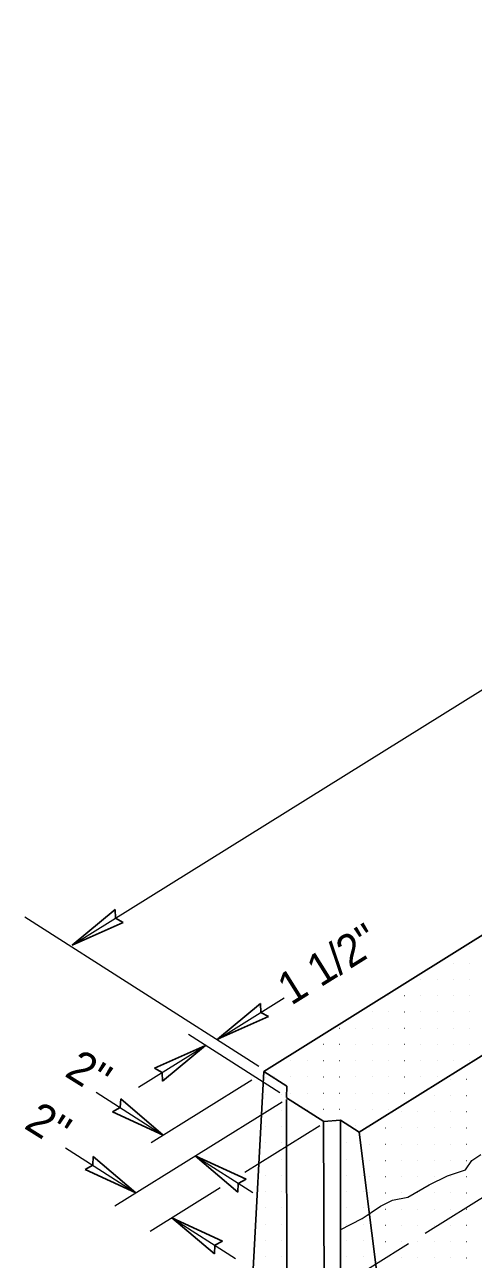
# Model space of a CAD drawing. Extents: x 1377 to 5086, y 253 to 2921.
# Drawn here: x 3079.2 to 3244.7, y 1838.4 to 2294.4 of the extents above; entities that cross this region are included whole.
import ezdxf

# ---------------------------------------------------------------- set-up
doc = ezdxf.new("R2010")
doc.units = 0
doc.header["$LTSCALE"] = 4.8
doc.linetypes.add('LONG_DASHED', pattern=[7.5, 6, -1.5])
doc.layers.add('1', color=7, linetype='Continuous', lineweight=13)

msp = doc.modelspace()

# ---------------------------------------------------------------- linework, layer by layer
at = {"layer": '1'}
for p, q in [((3096.666, 1954.42), (3641.963, 2294.403)), ((3079.276, 1964.85), (3165.596, 1909.807)), ((3243.441, 1953.829), (3243.471, 1953.829)), ((3237.411, 1947.829), (3237.441, 1947.829)), ((3237.441, 1947.829), (3237.471, 1947.829)), ((3243.441, 1947.829), (3243.471, 1947.829)), ((3225.411, 1941.829), (3225.441, 1941.829)), ((3231.411, 1941.829), (3231.441, 1941.829)), ((3237.411, 1941.829), (3237.441, 1941.829)), ((3237.441, 1941.829), (3237.471, 1941.829)), ((3243.441, 1941.829), (3243.471, 1941.829)), ((3150.312, 1919.638), (3174.996, 1935.028)), ((3213.411, 1935.829), (3213.441, 1935.829)), ((3219.411, 1935.829), (3219.441, 1935.829)), ((3225.411, 1935.829), (3225.441, 1935.829)), ((3231.411, 1935.829), (3231.441, 1935.829)), ((3237.411, 1935.829), (3237.441, 1935.829)), ((3237.441, 1935.829), (3237.471, 1935.829)), ((3243.441, 1935.829), (3243.471, 1935.829)), ((3207.411, 1929.829), (3207.441, 1929.829)), ((3213.411, 1929.829), (3213.441, 1929.829)), ((3219.411, 1929.829), (3219.441, 1929.829)), ((3225.411, 1929.829), (3225.441, 1929.829)), ((3231.411, 1929.829), (3231.441, 1929.829)), ((3237.411, 1929.829), (3237.441, 1929.829)), ((3237.441, 1929.829), (3237.471, 1929.829)), ((3243.441, 1929.829), (3243.471, 1929.829)), ((3139.609, 1921.559), (3173.363, 1900.035)), ((3195.381, 1923.829), (3195.411, 1923.829)), ((3195.411, 1923.829), (3195.441, 1923.829)), ((3201.411, 1923.829), (3201.441, 1923.829)), ((3207.411, 1923.829), (3207.441, 1923.829)), ((3213.411, 1923.829), (3213.441, 1923.829)), ((3219.411, 1923.829), (3219.441, 1923.829)), ((3225.411, 1923.829), (3225.441, 1923.829)), ((3231.411, 1923.829), (3231.441, 1923.829)), ((3237.411, 1923.829), (3237.441, 1923.829)), ((3237.441, 1923.829), (3237.471, 1923.829)), ((3243.441, 1923.829), (3243.471, 1923.829)), ((3121.213, 1902.002), (3145.898, 1917.392)), ((3189.381, 1917.829), (3189.411, 1917.829)), ((3195.381, 1917.829), (3195.411, 1917.829)), ((3195.411, 1917.829), (3195.441, 1917.829)), ((3201.411, 1917.829), (3201.441, 1917.829)), ((3207.411, 1917.829), (3207.441, 1917.829)), ((3213.411, 1917.829), (3213.441, 1917.829)), ((3219.411, 1917.829), (3219.441, 1917.829)), ((3225.411, 1917.829), (3225.441, 1917.829)), ((3231.411, 1917.829), (3231.441, 1917.829)), ((3237.411, 1917.829), (3237.441, 1917.829)), ((3237.441, 1917.829), (3237.471, 1917.829)), ((3243.441, 1917.829), (3243.471, 1917.829)), ((3177.381, 1911.829), (3177.411, 1911.829)), ((3183.381, 1911.829), (3183.411, 1911.829)), ((3189.381, 1911.829), (3189.411, 1911.829)), ((3195.381, 1911.829), (3195.411, 1911.829)), ((3195.411, 1911.829), (3195.441, 1911.829)), ((3201.411, 1911.829), (3201.441, 1911.829)), ((3207.411, 1911.829), (3207.441, 1911.829)), ((3213.411, 1911.829), (3213.441, 1911.829)), ((3219.411, 1911.829), (3219.441, 1911.829)), ((3225.411, 1911.829), (3225.441, 1911.829)), ((3231.411, 1911.829), (3231.441, 1911.829)), ((3237.411, 1911.829), (3237.441, 1911.829)), ((3237.441, 1911.829), (3237.471, 1911.829)), ((3243.441, 1911.829), (3243.471, 1911.829)), ((3125.923, 1881.563), (3162.97, 1904.662)), ((3168.05, 1905.435), (3168.08, 1905.435)), ((3171.381, 1905.829), (3171.411, 1905.829)), ((3177.381, 1905.829), (3177.411, 1905.829)), ((3183.381, 1905.829), (3183.411, 1905.829)), ((3189.381, 1905.829), (3189.411, 1905.829)), ((3195.381, 1905.829), (3195.411, 1905.829)), ((3195.411, 1905.829), (3195.441, 1905.829)), ((3201.411, 1905.829), (3201.441, 1905.829)), ((3207.411, 1905.829), (3207.441, 1905.829)), ((3213.411, 1905.829), (3213.441, 1905.829)), ((3219.411, 1905.829), (3219.441, 1905.829)), ((3225.411, 1905.829), (3225.441, 1905.829)), ((3231.411, 1905.829), (3231.441, 1905.829)), ((3236.273, 1904.961), (3236.303, 1904.961)), ((3242.273, 1904.961), (3242.303, 1904.961)), ((3242.303, 1904.961), (3242.333, 1904.961)), ((3105.503, 1900.137), (3130.344, 1884.296)), ((3168.05, 1899.435), (3168.08, 1899.435)), ((3174.05, 1899.435), (3174.08, 1899.435)), ((3177.381, 1899.829), (3177.411, 1899.829)), ((3183.381, 1899.829), (3183.411, 1899.829)), ((3189.381, 1899.829), (3189.411, 1899.829)), ((3195.381, 1899.829), (3195.411, 1899.829)), ((3195.411, 1899.829), (3195.441, 1899.829)), ((3201.411, 1899.829), (3201.441, 1899.829)), ((3207.411, 1899.829), (3207.441, 1899.829)), ((3213.411, 1899.829), (3213.441, 1899.829)), ((3219.411, 1899.829), (3219.441, 1899.829)), ((3225.411, 1899.829), (3225.441, 1899.829)), ((3230.273, 1898.961), (3230.303, 1898.961)), ((3236.273, 1898.961), (3236.303, 1898.961)), ((3242.273, 1898.961), (3242.303, 1898.961)), ((3242.303, 1898.961), (3242.333, 1898.961)), ((3112.406, 1858.115), (3174.161, 1896.618)), ((3168.05, 1893.435), (3168.08, 1893.435)), ((3174.05, 1893.435), (3174.08, 1893.435)), ((3183.381, 1893.829), (3183.411, 1893.829)), ((3189.381, 1893.829), (3189.411, 1893.829)), ((3195.381, 1893.829), (3195.411, 1893.829)), ((3195.411, 1893.829), (3195.441, 1893.829)), ((3201.411, 1893.829), (3201.441, 1893.829)), ((3207.411, 1893.829), (3207.441, 1893.829)), ((3213.411, 1893.829), (3213.441, 1893.829)), ((3218.273, 1892.961), (3218.303, 1892.961)), ((3224.273, 1892.961), (3224.303, 1892.961)), ((3230.273, 1892.961), (3230.303, 1892.961)), ((3236.273, 1892.961), (3236.303, 1892.961)), ((3242.273, 1892.961), (3242.303, 1892.961)), ((3242.303, 1892.961), (3242.333, 1892.961)), ((3160.418, 1870.583), (3188.151, 1887.875)), ((3201.411, 1887.829), (3201.441, 1887.829)), ((3168.05, 1887.435), (3168.08, 1887.435)), ((3174.05, 1887.435), (3174.08, 1887.435)), ((3206.273, 1886.961), (3206.303, 1886.961)), ((3212.273, 1886.961), (3212.303, 1886.961)), ((3218.273, 1886.961), (3218.303, 1886.961)), ((3224.273, 1886.961), (3224.303, 1886.961)), ((3230.273, 1886.961), (3230.303, 1886.961)), ((3236.273, 1886.961), (3236.303, 1886.961)), ((3242.273, 1886.961), (3242.303, 1886.961)), ((3242.303, 1886.961), (3242.333, 1886.961)), ((3094.243, 1879.527), (3120.2, 1862.975)), ((3168.05, 1881.435), (3168.08, 1881.435)), ((3174.05, 1881.435), (3174.08, 1881.435)), ((3198.08, 1881.435), (3198.11, 1881.435)), ((3206.273, 1880.961), (3206.303, 1880.961)), ((3212.273, 1880.961), (3212.303, 1880.961)), ((3218.273, 1880.961), (3218.303, 1880.961)), ((3224.273, 1880.961), (3224.303, 1880.961)), ((3230.273, 1880.961), (3230.303, 1880.961)), ((3236.273, 1880.961), (3236.303, 1880.961)), ((3242.273, 1880.961), (3242.303, 1880.961)), ((3242.303, 1880.961), (3242.333, 1880.961)), ((3142.106, 1876.633), (3163.383, 1863.066)), ((3168.05, 1875.435), (3168.08, 1875.435)), ((3174.05, 1875.435), (3174.08, 1875.435)), ((3198.08, 1875.435), (3198.11, 1875.435)), ((3206.273, 1874.961), (3206.303, 1874.961)), ((3212.273, 1874.961), (3212.303, 1874.961)), ((3218.273, 1874.961), (3218.303, 1874.961)), ((3224.273, 1874.961), (3224.303, 1874.961)), ((3230.273, 1874.961), (3230.303, 1874.961)), ((3236.273, 1874.961), (3236.303, 1874.961)), ((3242.273, 1874.961), (3242.303, 1874.961)), ((3242.303, 1874.961), (3242.333, 1874.961)), ((3168.05, 1869.435), (3168.08, 1869.435)), ((3174.05, 1869.435), (3174.08, 1869.435)), ((3198.08, 1869.435), (3198.11, 1869.435)), ((3204.08, 1869.435), (3204.11, 1869.435)), ((3206.273, 1868.961), (3206.303, 1868.961)), ((3212.273, 1868.961), (3212.303, 1868.961)), ((3218.273, 1868.961), (3218.303, 1868.961)), ((3224.273, 1868.961), (3224.303, 1868.961)), ((3230.273, 1868.961), (3230.303, 1868.961)), ((3236.273, 1868.961), (3236.303, 1868.961)), ((3242.273, 1868.961), (3242.303, 1868.961)), ((3242.303, 1868.961), (3242.333, 1868.961)), ((3125.449, 1848.781), (3151.283, 1864.888)), ((3168.05, 1863.435), (3168.08, 1863.435)), ((3174.05, 1863.435), (3174.08, 1863.435)), ((3198.08, 1863.435), (3198.11, 1863.435)), ((3204.08, 1863.435), (3204.11, 1863.435)), ((3206.273, 1862.961), (3206.303, 1862.961)), ((3212.273, 1862.961), (3212.303, 1862.961)), ((3218.273, 1862.961), (3218.303, 1862.961)), ((3224.273, 1862.961), (3224.303, 1862.961)), ((3230.273, 1862.961), (3230.303, 1862.961)), ((3236.273, 1862.961), (3236.303, 1862.961)), ((3242.273, 1862.961), (3242.303, 1862.961)), ((3242.303, 1862.961), (3242.333, 1862.961)), ((3168.05, 1857.435), (3168.08, 1857.435)), ((3174.05, 1857.435), (3174.08, 1857.435)), ((3198.08, 1857.435), (3198.11, 1857.435)), ((3204.08, 1857.435), (3204.11, 1857.435)), ((3212.273, 1856.961), (3212.303, 1856.961)), ((3218.273, 1856.961), (3218.303, 1856.961)), ((3224.273, 1856.961), (3224.303, 1856.961)), ((3230.273, 1856.961), (3230.303, 1856.961)), ((3236.273, 1856.961), (3236.303, 1856.961)), ((3242.273, 1856.961), (3242.303, 1856.961)), ((3242.303, 1856.961), (3242.333, 1856.961)), ((3133.451, 1853.77), (3157.036, 1838.729)), ((3168.05, 1851.435), (3168.08, 1851.435)), ((3174.05, 1851.435), (3174.08, 1851.435)), ((3198.08, 1851.435), (3198.11, 1851.435)), ((3204.08, 1851.435), (3204.11, 1851.435)), ((3212.273, 1850.961), (3212.303, 1850.961)), ((3218.273, 1850.961), (3218.303, 1850.961)), ((3224.273, 1850.961), (3224.303, 1850.961)), ((3230.273, 1850.961), (3230.303, 1850.961)), ((3236.273, 1850.961), (3236.303, 1850.961)), ((3242.273, 1850.961), (3242.303, 1850.961)), ((3242.303, 1850.961), (3242.333, 1850.961)), ((3168.05, 1845.435), (3168.08, 1845.435)), ((3174.05, 1845.435), (3174.08, 1845.435)), ((3198.08, 1845.435), (3198.11, 1845.435)), ((3204.08, 1845.435), (3204.11, 1845.435)), ((3212.273, 1844.961), (3212.303, 1844.961)), ((3218.273, 1844.961), (3218.303, 1844.961)), ((3224.273, 1844.961), (3224.303, 1844.961)), ((3230.273, 1844.961), (3230.303, 1844.961)), ((3236.273, 1844.961), (3236.303, 1844.961)), ((3242.273, 1844.961), (3242.303, 1844.961)), ((3242.303, 1844.961), (3242.333, 1844.961)), ((3168.05, 1839.435), (3168.08, 1839.435)), ((3174.05, 1839.435), (3174.08, 1839.435)), ((3198.08, 1839.435), (3198.11, 1839.435)), ((3204.08, 1839.435), (3204.11, 1839.435)), ((3212.273, 1838.961), (3212.303, 1838.961)), ((3218.273, 1838.961), (3218.303, 1838.961)), ((3224.273, 1838.961), (3224.303, 1838.961)), ((3230.273, 1838.961), (3230.303, 1838.961)), ((3236.273, 1838.961), (3236.303, 1838.961)), ((3242.273, 1838.961), (3242.303, 1838.961)), ((3242.303, 1838.961), (3242.333, 1838.961))]:
    msp.add_line(p, q, dxfattribs=at)
at = {"layer": '1', "lineweight": 25}
for p, q in [((3167.434, 1907.813), (3713.78, 2248.735)), ((3202.578, 1885.403), (3434.433, 2029.959)), ((3096.675, 1954.414), (3112.531, 1967.609)), ((3096.675, 1954.414), (3115.503, 1962.843)), ((3150.353, 1919.663), (3166.208, 1932.858)), ((3150.353, 1919.663), (3169.18, 1928.092)), ((3145.888, 1917.398), (3127.061, 1908.969)), ((3145.888, 1917.398), (3130.033, 1904.203)), ((3167.5, 1907.771), (3162.076, 1807.581)), ((3167.434, 1907.813), (3175.973, 1902.369)), ((3175.973, 1902.369), (3175.808, 1898.143)), ((3130.346, 1884.307), (3114.625, 1897.662)), ((3175.806, 1898.09), (3189.588, 1889.303)), ((3175.868, 1897.452), (3175.88, 1788.491)), ((3130.346, 1884.307), (3111.605, 1892.927)), ((3195.764, 1889.778), (3189.523, 1889.298)), ((3189.523, 1889.298), (3189.828, 1779.541)), ((3195.723, 1889.775), (3202.578, 1885.403)), ((3195.764, 1889.778), (3195.778, 1780.041)), ((3120.198, 1862.977), (3104.477, 1876.332)), ((3142.13, 1876.618), (3160.871, 1867.998)), ((3142.13, 1876.618), (3157.852, 1863.263)), ((3120.198, 1862.977), (3101.457, 1871.597)), ((3133.471, 1853.756), (3152.211, 1845.136)), ((3133.471, 1853.756), (3149.192, 1840.401))]:
    msp.add_line(p, q, dxfattribs=at)
at = {"layer": '1', "linetype": 'LONG_DASHED'}
msp.add_line((3196.418, 1828.992), (3413.711, 1964.469), dxfattribs=at)
at = {"layer": '1', "lineweight": 25}
for points in [[(3202.578, 1885.403), (3216.664, 1773.407), (3763.008, 2114.038)], [(3112.531, 1967.609), (3112.69, 1964.365), (3115.503, 1962.843)], [(3166.208, 1932.858), (3166.368, 1929.613), (3169.18, 1928.092)], [(3130.033, 1904.203), (3129.873, 1907.447), (3127.061, 1908.969)], [(3111.605, 1892.927), (3114.464, 1894.469), (3114.625, 1897.662)], [(3101.457, 1871.597), (3104.315, 1873.138), (3104.477, 1876.332)], [(3160.871, 1867.998), (3158.013, 1866.457), (3157.852, 1863.263)], [(3152.211, 1845.136), (3149.353, 1843.593), (3149.192, 1840.401)]]:
    msp.add_lwpolyline(points, dxfattribs=at)
at = {"layer": '1', "linetype": 'LONG_DASHED'}
msp.add_lwpolyline([(3195.593, 1849.328), (3203.744, 1853.514), (3207.113, 1855.76), (3210.483, 1858.006), (3214.975, 1860.252), (3220.591, 1861.375), (3228.453, 1865.868), (3235.191, 1869.237), (3241.93, 1871.483), (3244.176, 1874.853), (3247.545, 1877.099)], dxfattribs=at)

# ---------------------------------------------------------------- texts
at = {"layer": '1', "width": 0.95}
msp.add_text("1 1/2''", height=12, rotation=32, dxfattribs=at).set_placement((3177.545, 1931.989))
at = {"layer": '1'}
for p in [(3093.47, 1906.324), (3078.508, 1887.075)]:
    msp.add_text("2''", height=12, rotation=328, dxfattribs=at).set_placement(p)

doc.saveas('drawing.dxf')
